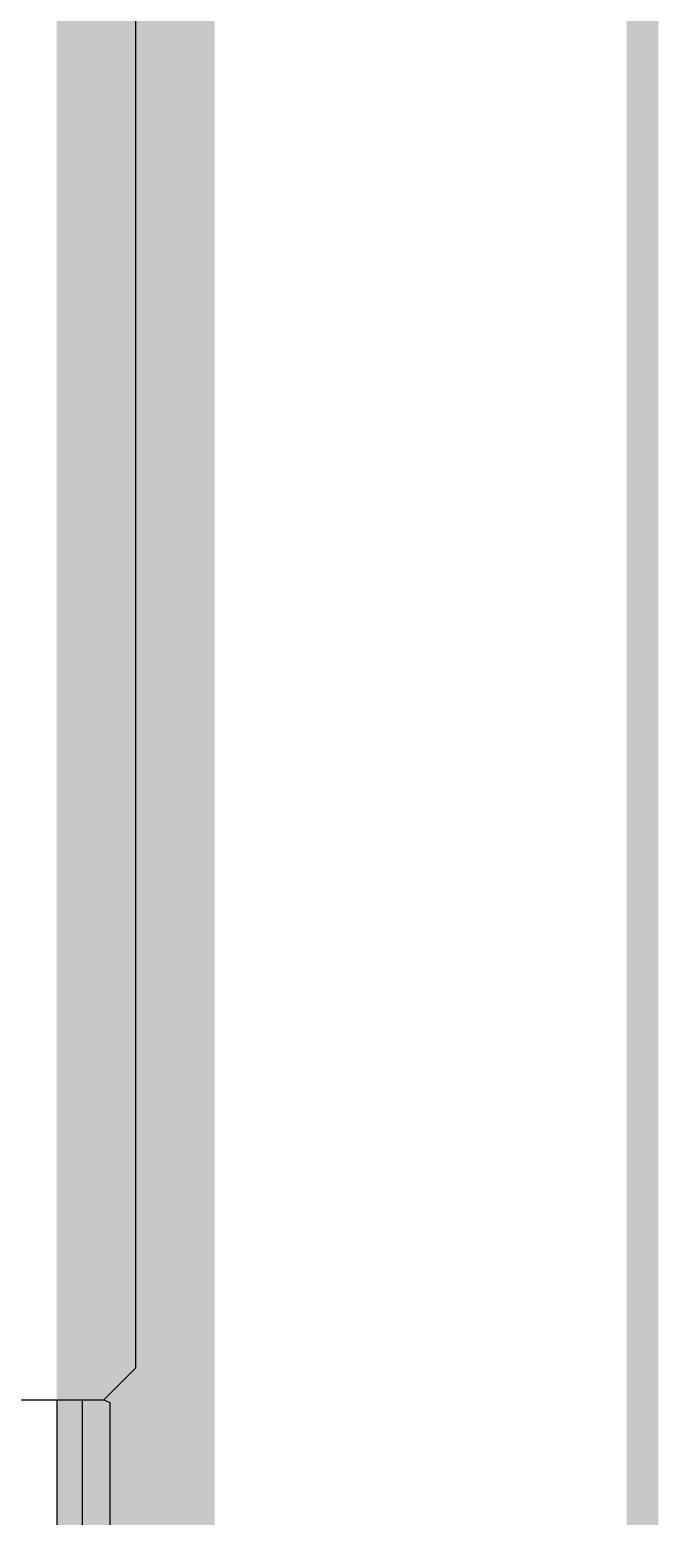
# Model space of a CAD drawing. Header units: inches. Extents: x -0.16 to 1.47, y -0.24 to 2.31.
# Drawn here: x 1.2403 to 1.4398, y 1.4068 to 1.8792 of the extents above; entities that cross this region are included whole.
import ezdxf

# ---------------------------------------------------------------- set-up
doc = ezdxf.new("R2010")
doc.units = ezdxf.units.IN
doc.header["$MEASUREMENT"] = 0
for name, color, linetype in [('Bottom Layer', 5, 'Continuous'), ('Bottom Overlay', 54, 'Continuous'), ('GND', 76, 'Continuous'), ('Keep-Out Layer', 6, 'Continuous'), ('POWER', 16, 'Continuous'), ('Top Layer', 1, 'Continuous'), ('Top Overlay', 2, 'Continuous')]:
    doc.layers.add(name, color=color, linetype=linetype)

msp = doc.modelspace()

# ---------------------------------------------------------------- linework, layer by layer
at = {"layer": 'Bottom Layer'}
for p, q in [((1.27394, 1.45393), (1.27394, 2.09933)), ((1.26379, 1.44378), (1.27394, 1.45393)), ((1.04979, 1.44378), (1.26379, 1.44378)), ((1.04979, 1.44378), (1.26379, 1.44378)), ((1.26379, 1.44378), (1.2657, 1.44299)), ((1.2657, 1.44299), (1.2657, -0.07282))]:
    msp.add_line(p, q, dxfattribs=at)
at = {"layer": 'Bottom Overlay', "const_width": 0.05}
msp.add_lwpolyline([(1.27394, -0.07282), (1.27394, 2.07928)], dxfattribs=at)
at = {"layer": 'GND'}
for p, q in [((1.27394, 1.45393), (1.27394, 2.09933)), ((1.26379, 1.44378), (1.27394, 1.45393)), ((1.04979, 1.44378), (1.26379, 1.44378)), ((1.04979, 1.44378), (1.24886, 1.44378)), ((1.24886, 1.44378), (1.24886, -0.07282))]:
    msp.add_line(p, q, dxfattribs=at)
for points, const_width in [([(1.27394, -0.07282), (1.27394, 2.07928)], 0.05), ([(1.27394, -0.07282), (1.27394, 2.07928)], 0.05), ([(1.27704, -0.07282), (1.27704, 2.07928)], 0.04)]:
    msp.add_lwpolyline(points, dxfattribs=dict(at, const_width=const_width))
at = {"layer": 'Keep-Out Layer', "const_width": 0.00616}
msp.add_lwpolyline([(1.27394, -0.07282), (1.27394, 2.07928)], dxfattribs=at)
at = {"layer": 'POWER'}
for p, q in [((1.27394, 1.45393), (1.27394, 2.09933)), ((1.26379, 1.44378), (1.27394, 1.45393)), ((1.04979, 1.44378), (1.26379, 1.44378)), ((1.04979, 1.44378), (1.25694, 1.44378)), ((1.25694, 1.44378), (1.25694, 0.93185))]:
    msp.add_line(p, q, dxfattribs=at)
at = {"layer": 'POWER', "const_width": 0.04}
msp.add_lwpolyline([(1.27704, -0.07282), (1.27704, 2.07928)], dxfattribs=at)
at = {"layer": 'Top Layer'}
for p, q in [((1.27394, 1.45393), (1.27394, 2.09933)), ((1.26379, 1.44378), (1.27394, 1.45393)), ((1.04979, 1.44378), (1.26379, 1.44378)), ((1.04979, 1.44378), (1.26379, 1.44378)), ((1.26379, 1.44378), (1.2657, 1.44299)), ((1.2657, 1.44299), (1.2657, -0.07282))]:
    msp.add_line(p, q, dxfattribs=at)
at = {"layer": 'Top Overlay'}
for points, const_width in [([(1.43479, 1.13609), (1.43479, 2.12039)], 0.01), ([(1.27384, -0.07282), (1.27384, 2.07928)], 0.05)]:
    msp.add_lwpolyline(points, dxfattribs=dict(at, const_width=const_width))

doc.saveas('drawing.dxf')
